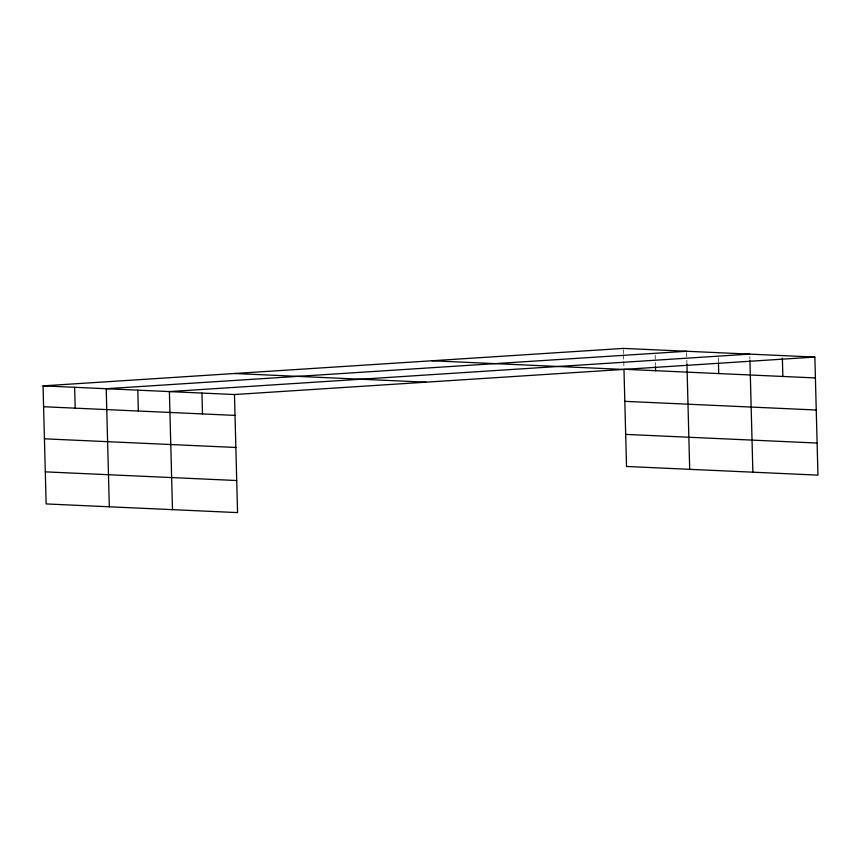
<?xml version="1.0" encoding="UTF-8"?>
<svg xmlns="http://www.w3.org/2000/svg" width="861" height="861" viewBox="0 0 861 861"><rect width="100%" height="100%" fill="white"/><g stroke="black" fill="none" stroke-linecap="round" stroke-linejoin="round"><path stroke-width="0.65" stroke-dasharray="4.3 3.23" d="M749.845 356.734L749.909 359.338M718.322 357.907L718.429 361.824M686.637 352.569L686.949 364.311M655.156 355.055L655.425 365.484M623.472 349.706L623.568 353.623M623.601 354.926L623.741 360.146M623.773 361.448L623.945 367.97"/><path stroke-width="1.29" d="M43.05 385.868L234.472 394.532L237.561 512.596L46.139 503.933L43.05 385.868L623.439 348.404L814.861 357.067L817.95 475.132L626.528 466.468L623.977 369.272L815.41 377.936M686.604 351.266L106.215 388.731L109.315 506.795M749.77 354.119L169.391 391.583L172.48 509.647M234.472 394.532L814.861 357.067M431.91 360.77L623.332 369.434M234.579 373.513L426.001 382.166M624.817 401.344L816.25 410.008M43.599 406.736L235.021 415.4M625.689 434.396L817.111 443.049M44.438 438.819L235.86 447.472M45.299 471.86L236.721 480.524M782.38 358.198L782.864 376.461M749.942 360.641L752.869 472.183M718.461 363.127L718.731 373.556M686.949 364.311L689.693 469.331M655.469 366.786L655.565 370.704M201.937 393.057L202.475 413.926M137.803 390.162L138.352 411.031M74.638 387.299L75.176 408.168"/></g></svg>
